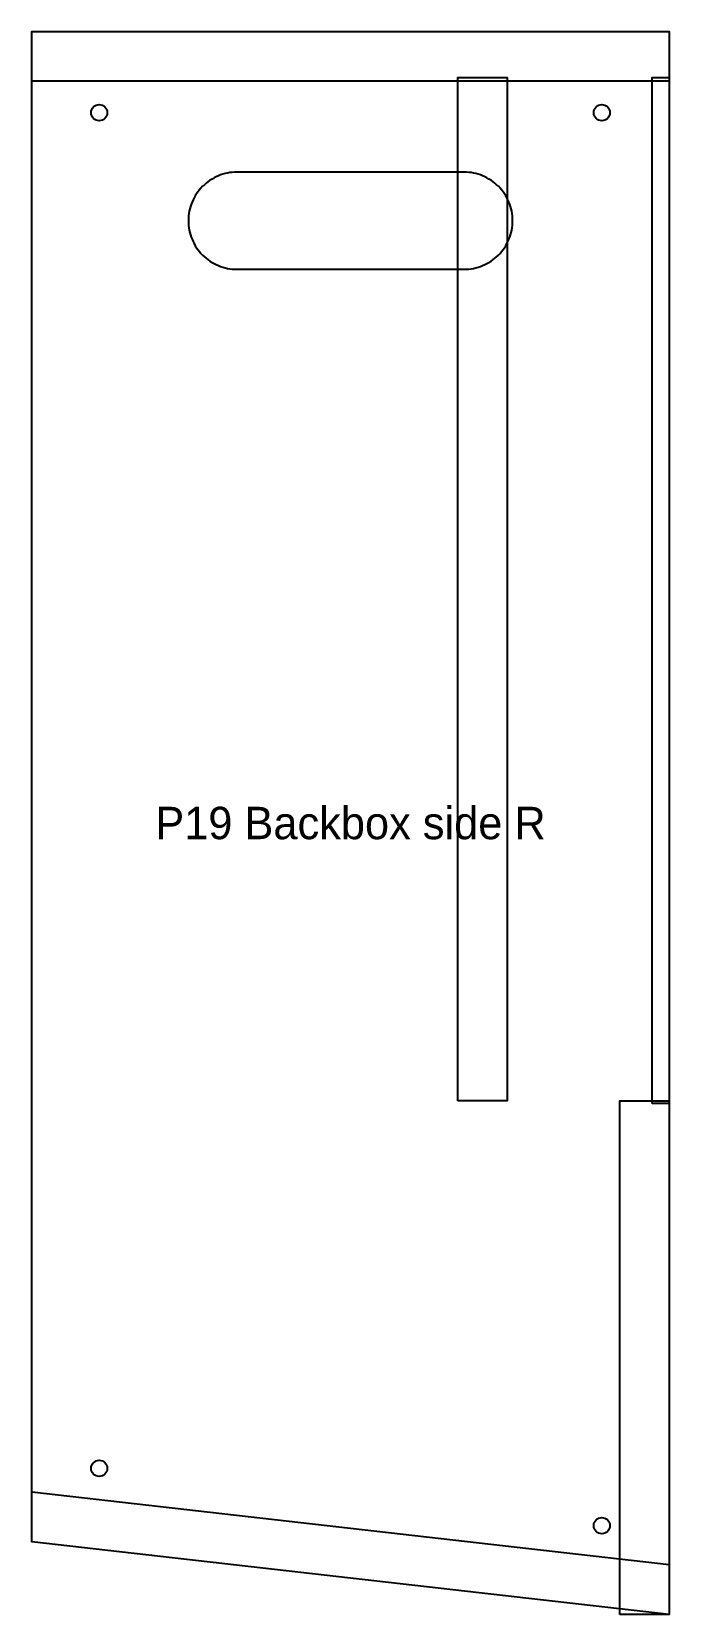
# Model space of a CAD drawing. Header units: millimetres. Extents: x 0 to 236, y 0 to 586.
import ezdxf
from ezdxf.enums import TextEntityAlignment as Align

# ---------------------------------------------------------------- set-up
doc = ezdxf.new("R2010")
doc.units = ezdxf.units.MM
for name, color, linetype in [('CUT_INSIDE', 5, 'Continuous'), ('CUT_OUTSIDE', 1, 'Continuous'), ('DRILL', 3, 'Continuous'), ('NOTES', 7, 'Continuous'), ('POCKET_6', 6, 'Continuous')]:
    doc.layers.add(name, color=color, linetype=linetype)

msp = doc.modelspace()

# ---------------------------------------------------------------- linework, layer by layer
at = {"layer": 'CUT_INSIDE'}
msp.add_lwpolyline([(160, 498), (160.88, 498.02), (161.76, 498.09), (162.64, 498.19), (163.51, 498.35), (164.37, 498.54), (165.23, 498.78), (166.06, 499.05), (166.89, 499.37), (167.7, 499.73), (168.49, 500.13), (169.25, 500.56), (170, 501.03), (170.72, 501.54), (171.42, 502.09), (172.09, 502.66), (172.73, 503.27), (173.34, 503.91), (173.91, 504.58), (174.46, 505.28), (174.97, 506), (175.44, 506.75), (175.87, 507.51), (176.27, 508.3), (176.63, 509.11), (176.95, 509.94), (177.22, 510.77), (177.46, 511.63), (177.65, 512.49), (177.81, 513.36), (177.91, 514.24), (177.98, 515.12), (178, 516), (177.98, 516.88), (177.91, 517.76), (177.81, 518.64), (177.65, 519.51), (177.46, 520.37), (177.22, 521.23), (176.95, 522.06), (176.63, 522.89), (176.27, 523.7), (175.87, 524.49), (175.44, 525.25), (174.97, 526), (174.46, 526.72), (173.91, 527.42), (173.34, 528.09), (172.73, 528.73), (172.09, 529.34), (171.42, 529.91), (170.72, 530.46), (170, 530.97), (169.25, 531.44), (168.49, 531.87), (167.7, 532.27), (166.89, 532.63), (166.06, 532.95), (165.23, 533.22), (164.37, 533.46), (163.51, 533.65), (162.64, 533.81), (161.76, 533.91), (160.88, 533.98), (160, 534), (76, 534), (75.12, 533.98), (74.24, 533.91), (73.36, 533.81), (72.49, 533.65), (71.63, 533.46), (70.77, 533.22), (69.94, 532.95), (69.11, 532.63), (68.3, 532.27), (67.51, 531.87), (66.75, 531.44), (66, 530.97), (65.28, 530.46), (64.58, 529.91), (63.91, 529.34), (63.27, 528.73), (62.66, 528.09), (62.09, 527.42), (61.54, 526.72), (61.03, 526), (60.56, 525.25), (60.13, 524.49), (59.73, 523.7), (59.37, 522.89), (59.05, 522.06), (58.78, 521.23), (58.54, 520.37), (58.35, 519.51), (58.19, 518.64), (58.09, 517.76), (58.02, 516.88), (58, 516), (58.02, 515.12), (58.09, 514.24), (58.19, 513.36), (58.35, 512.49), (58.54, 511.63), (58.78, 510.77), (59.05, 509.94), (59.37, 509.11), (59.73, 508.3), (60.13, 507.51), (60.56, 506.75), (61.03, 506), (61.54, 505.28), (62.09, 504.58), (62.66, 503.91), (63.27, 503.27), (63.91, 502.66), (64.58, 502.09), (65.28, 501.54), (66, 501.03), (66.75, 500.56), (67.51, 500.13), (68.3, 499.73), (69.11, 499.37), (69.94, 499.05), (70.77, 498.78), (71.63, 498.54), (72.49, 498.35), (73.36, 498.19), (74.24, 498.09), (75.12, 498.02), (76, 498), (160, 498)], close=True, dxfattribs=at)
at = {"layer": 'CUT_OUTSIDE'}
msp.add_lwpolyline([(236, 0), (0, 26.89), (0, 586), (236, 586), (236, 0)], close=True, dxfattribs=at)
at = {"layer": 'DRILL'}
for centre in [(25, 556), (211, 556), (25, 54.04), (211, 32.85)]:
    msp.add_circle(centre, 3, dxfattribs=at)
at = {"layer": 'POCKET_6'}
for points in [[(0, 567.7), (0, 586), (236, 586), (236, 567.7), (0, 567.7)], [(157.7, 190.17), (157.7, 569), (176, 569), (176, 190.17), (157.7, 190.17)], [(229.7, 189.17), (229.7, 569), (236, 569), (236, 189.17), (229.7, 189.17)], [(217.7, 0), (217.7, 190.17), (236, 190.17), (236, 0), (217.7, 0)], [(236, 0), (0, 26.89), (0, 45.31), (236, 18.42), (236, 0)]]:
    msp.add_lwpolyline(points, close=True, dxfattribs=at)

# ---------------------------------------------------------------- texts
at = {"layer": 'NOTES'}
msp.add_text('P19 Backbox side R', height=12, dxfattribs=at).set_placement((118, 293), align=Align.MIDDLE_CENTER)

doc.saveas('drawing.dxf')
